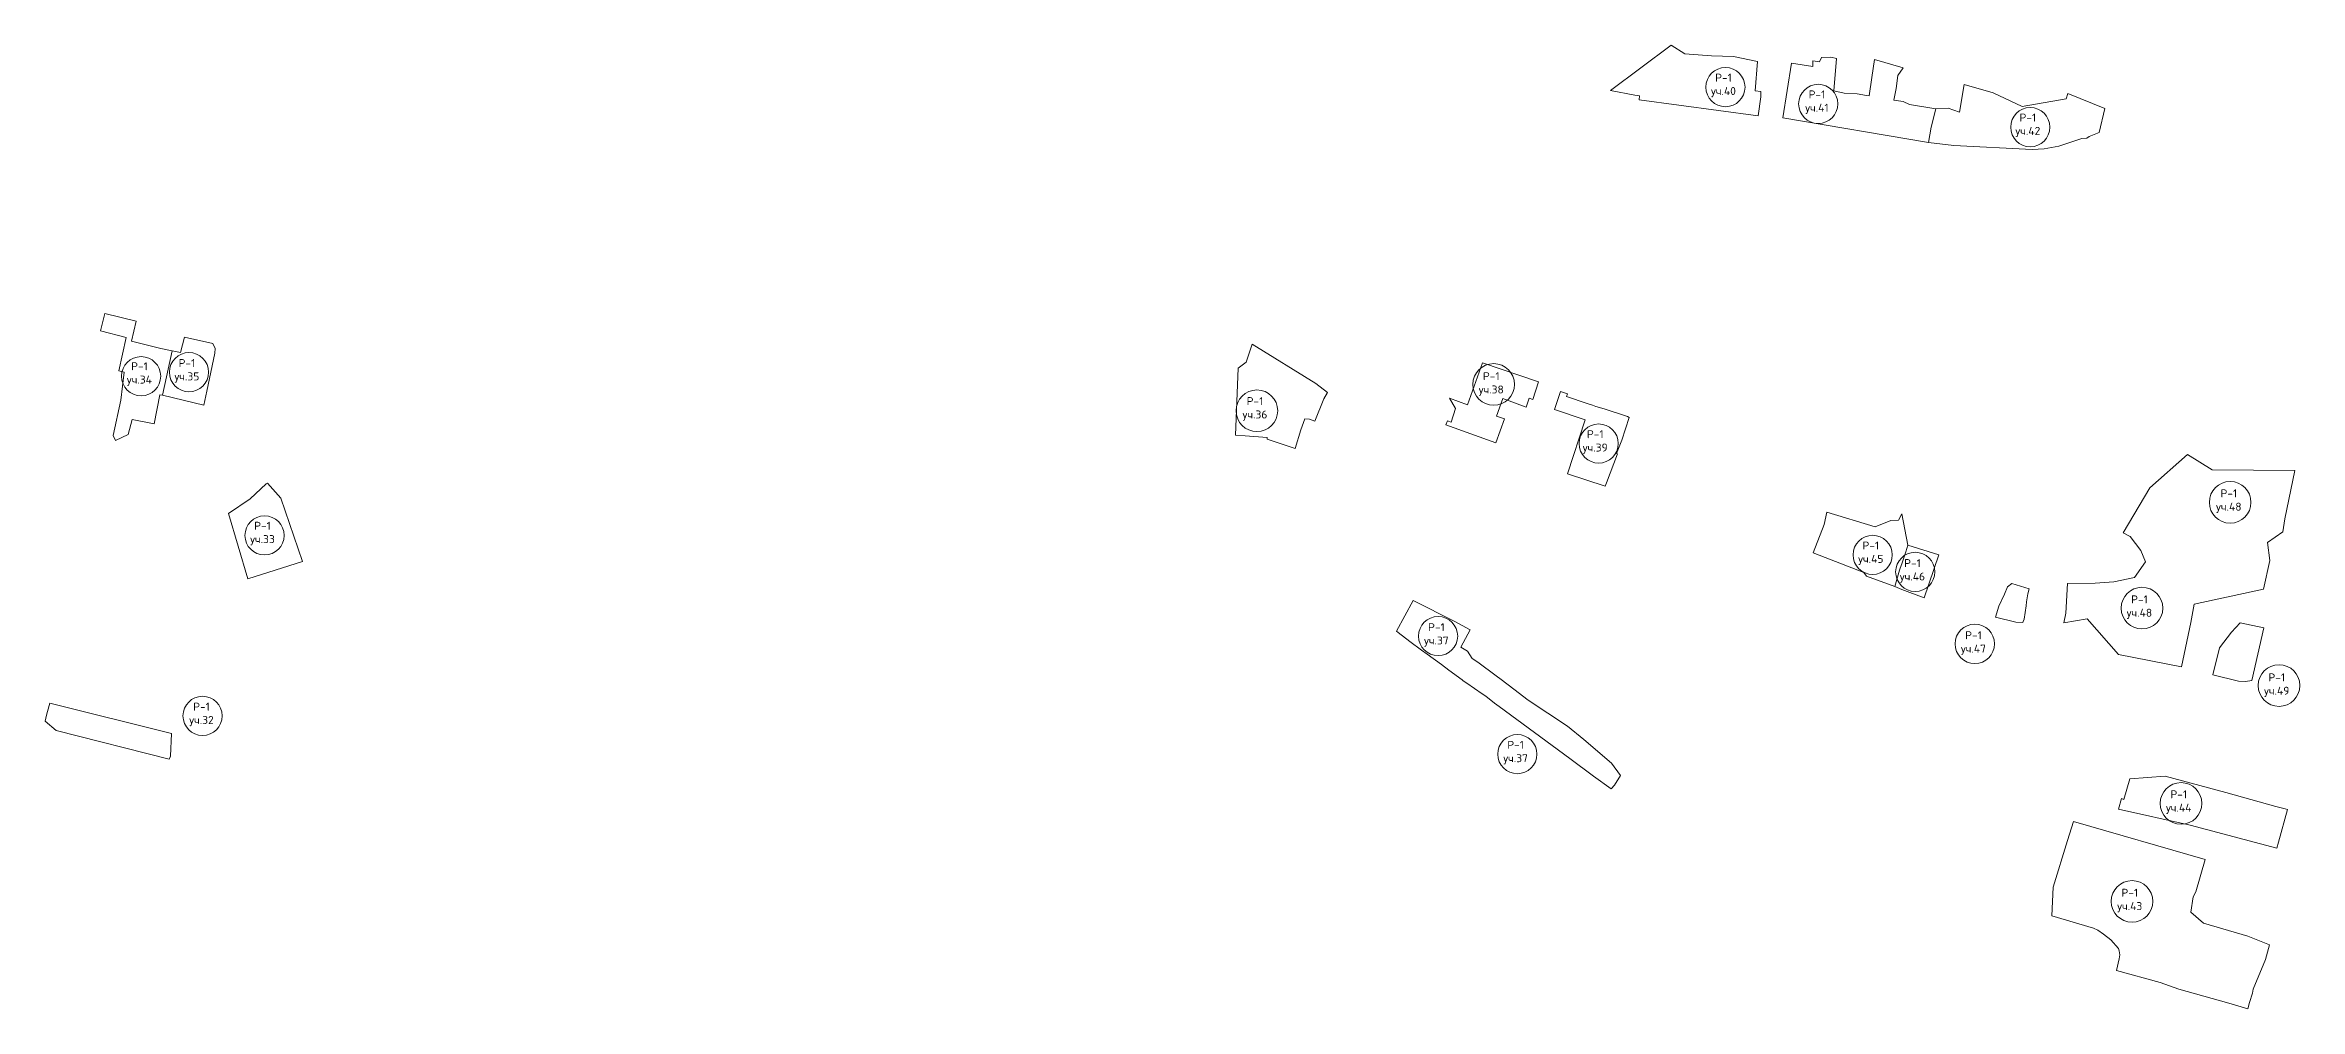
# Model space of a CAD drawing. Extents: x 1391777 to 1399541, y 355855 to 360598.
# Drawn here: x 1395806 to 1397647, y 359260 to 360047 of the extents above; entities that cross this region are included whole.
import ezdxf

# ---------------------------------------------------------------- set-up
doc = ezdxf.new("R2010")
doc.units = 0
doc.header["$MEASUREMENT"] = 0
doc.layers.add('Р-1', color=40, linetype='Continuous')
doc.styles.get("Standard").update_dxf_attribs({"font": 'simplex.shx'})

msp = doc.modelspace()

# ---------------------------------------------------------------- linework, layer by layer
at = {"layer": 'Р-1', "lineweight": 20}
for points in [[(1397204.6, 359989.7), (1397206.6, 360005), (1397206.8, 360009.5), (1397202, 360010.1), (1397204, 360033.9), (1397184.3, 360037.9), (1397166.4, 360038.7), (1397144.7, 360040.2), (1397133.4, 360047.3), (1397084, 360010.2), (1397103.9, 360006.4), (1397107.6, 360005.8), (1397107.3, 360002.7), (1397204.6, 359989.7)], [(1397343.6, 359967.8), (1397345.7, 359980.3), (1397349.7, 359995.3), (1397328.1, 359998.7), (1397323, 360001.2), (1397315.2, 360002.4), (1397317.3, 360012), (1397318.5, 360022.5), (1397322.9, 360028.8), (1397299.6, 360035.7), (1397297.4, 360020.9), (1397295.1, 360006), (1397293.1, 360006.2), (1397285.3, 360007.4), (1397274.8, 360008.2), (1397266.3, 360010), (1397268.4, 360036.3), (1397263.9, 360037.5), (1397256.3, 360037.3), (1397254.6, 360033.7), (1397249.3, 360034.4), (1397249.1, 360029.8), (1397231.8, 360032.5), (1397224.8, 359988), (1397343.6, 359967.8)], [(1397483, 359975.9), (1397487.6, 359995.6), (1397457.4, 360007.9), (1397455.9, 360003.5), (1397420, 359997.1), (1397396.4, 360008.3), (1397372.6, 360015.2), (1397369, 359992.6), (1397359.8, 359995.9), (1397349.7, 359995.3), (1397345.7, 359980.3), (1397343.6, 359967.8), (1397364.2, 359965.4), (1397428.3, 359962.1), (1397438.1, 359962.7), (1397450, 359964.9), (1397468.8, 359971), (1397472.9, 359971.4), (1397474.8, 359972.7), (1397483, 359975.9)], [(1395863.3, 359724.4), (1395873.7, 359729.4), (1395877, 359741.6), (1395895, 359738), (1395899.5, 359761.8), (1395901.8, 359761.3), (1395909.6, 359797.7), (1395900.3, 359799.6), (1395876.4, 359805.6), (1395880.2, 359821.8), (1395854.6, 359828.1), (1395851.2, 359814.1), (1395872.2, 359808.6), (1395866.1, 359781.3), (1395870.5, 359780.3), (1395867.7, 359757.3), (1395861.4, 359728.4), (1395863.3, 359724.4)], [(1395935.5, 359753.4), (1395938.1, 359764.6), (1395944.5, 359795.8), (1395944.9, 359799.5), (1395942.8, 359803.6), (1395919.6, 359808.8), (1395916.6, 359796.3), (1395909.6, 359797.7), (1395901.8, 359761.3), (1395935.5, 359753.4)], [(1396826.4, 359717.9), (1396831.1, 359733.1), (1396834.5, 359742.1), (1396838.2, 359741.9), (1396842.5, 359740.1), (1396849.9, 359758.5), (1396852.9, 359763.7), (1396843.5, 359770.9), (1396791.3, 359803), (1396786.4, 359788.4), (1396780, 359783.4), (1396777.9, 359728.7), (1396785.8, 359728.3), (1396803.7, 359726.8), (1396803.7, 359725.5), (1396826.4, 359717.9)], [(1396949.6, 359737.3), (1396990.4, 359722.6), (1396997.4, 359742), (1396990.9, 359744.4), (1396996, 359758.6), (1397015, 359751.7), (1397017.5, 359759), (1397020.6, 359758), (1397025.1, 359772.2), (1396979.4, 359787.9), (1396967.3, 359753.5), (1396952.4, 359759), (1396957.3, 359750.5), (1396954, 359739.5), (1396951, 359740.4), (1396949.6, 359737.3)], [(1397049, 359697.2), (1397079.7, 359687.1), (1397080.6, 359689.9), (1397089.6, 359713.5), (1397088.9, 359713.8), (1397093.1, 359724.7), (1397099.2, 359743.3), (1397097.9, 359743.9), (1397078.7, 359750.3), (1397072.1, 359752.3), (1397069.2, 359753.3), (1397064.8, 359754.7), (1397048.1, 359760.4), (1397048.8, 359762.6), (1397043.2, 359764.4), (1397038.3, 359749.7), (1397063.3, 359741.3), (1397049, 359697.2)], [(1397560.5, 359590.7), (1397617.1, 359603), (1397622.2, 359626.4), (1397620.4, 359641.2), (1397633, 359649.7), (1397634.5, 359660.4), (1397642.7, 359700), (1397575.1, 359700.4), (1397555.1, 359712.9), (1397524.3, 359685.8), (1397502.5, 359649.1), (1397508.3, 359645.9), (1397517.1, 359634.6), (1397520.8, 359625.3), (1397511.7, 359612.4), (1397495, 359608.9), (1397479.7, 359607.9), (1397457, 359607.6), (1397455.8, 359583.5), (1397454.2, 359575.5), (1397473.1, 359578.9), (1397498.6, 359549.6), (1397550.1, 359539.5), (1397557.7, 359575.9), (1397560.5, 359590.7)], [(1396016, 359625.7), (1395998.4, 359677.4), (1395987.6, 359689.7), (1395986.5, 359689), (1395973.4, 359676.9), (1395955.6, 359664.8), (1395971.5, 359611.3), (1396016, 359625.7)], [(1397316.2, 359605.1), (1397316.6, 359607), (1397320, 359618.6), (1397320.5, 359620.2), (1397321.1, 359621.5), (1397322.1, 359624.5), (1397325.2, 359633.6), (1397326.6, 359638.8), (1397321.9, 359664.5), (1397319, 359659.4), (1397312.8, 359659.2), (1397300.1, 359653.9), (1397260.7, 359666), (1397258.4, 359655.9), (1397249.5, 359632.7), (1397290.9, 359616.7), (1397292.9, 359613.7), (1397316.2, 359605.1)], [(1397316.2, 359605.1), (1397321.9, 359602.8), (1397340.2, 359596), (1397352, 359631), (1397326.6, 359638.8), (1397325.2, 359633.6), (1397322.1, 359624.5), (1397321.1, 359621.5), (1397320.5, 359620.2), (1397320, 359618.6), (1397316.6, 359607), (1397316.2, 359605.1)], [(1397398.2, 359580.2), (1397414.9, 359576.1), (1397420.7, 359575.8), (1397420.9, 359576.7), (1397421.6, 359578.5), (1397423.4, 359589.5), (1397423.5, 359592.6), (1397424.8, 359599.1), (1397425.7, 359603.2), (1397411.7, 359607.5), (1397408.1, 359605), (1397405.7, 359599), (1397401, 359589.2), (1397398.2, 359580.2)], [(1397084.6, 359440), (1397087.2, 359442.9), (1397092.2, 359450.9), (1397084.7, 359460.9), (1397062.2, 359480.1), (1397049, 359491.2), (1397016.8, 359512.4), (1397005, 359521.2), (1396994.7, 359529.3), (1396990.5, 359532.1), (1396975.7, 359543.3), (1396971.1, 359546.5), (1396967.2, 359552.4), (1396961.7, 359555.6), (1396969.3, 359569.7), (1396957, 359576.6), (1396922.8, 359593.7), (1396909.3, 359568.7), (1396910.5, 359567.5), (1396920.1, 359560.3), (1396929.7, 359553.2), (1396934.2, 359550), (1396945.9, 359541.6), (1396952, 359536.9), (1396962.8, 359528.9), (1396963.8, 359528.2), (1396966.8, 359526.1), (1396973, 359521.8), (1396979.1, 359517.6), (1396982.1, 359515.5), (1396989.4, 359509.8), (1396993, 359507.2), (1397050.7, 359464.7), (1397070, 359450.3), (1397084.6, 359440)], [(1397575.7, 359533.1), (1397596.7, 359527.8), (1397602.5, 359527.6), (1397607.5, 359528.4), (1397617.4, 359571.4), (1397598, 359575.6), (1397590.9, 359567.9), (1397581.2, 359555), (1397575.7, 359533.1)], [(1395907.3, 359464.1), (1395908.3, 359466.5), (1395909.2, 359485.2), (1395809.7, 359510), (1395809.3, 359508), (1395807.1, 359500.1), (1395805.9, 359495.1), (1395815, 359487.6), (1395907.3, 359464.1)], [(1397557.2, 359410.3), (1397628, 359391.5), (1397629.3, 359396.4), (1397636.6, 359423), (1397634.9, 359423.5), (1397627.2, 359425.6), (1397586.4, 359436.8), (1397536.9, 359450.3), (1397508.1, 359448.1), (1397503.2, 359431.3), (1397501.1, 359432), (1397498.6, 359423.4), (1397557.2, 359410.3)], [(1397569.6, 359382.2), (1397462.1, 359413.2), (1397457.1, 359397.8), (1397445.3, 359359.7), (1397444.3, 359336.3), (1397478.2, 359326.1), (1397481.8, 359324.4), (1397486.5, 359321.3), (1397492.4, 359316.5), (1397498.8, 359309.4), (1397499.4, 359307.6), (1397499.8, 359304.3), (1397499.3, 359301), (1397497.2, 359291.6), (1397532.8, 359281.8), (1397547.9, 359276.4), (1397588.7, 359264.9), (1397604.3, 359260.2), (1397605.8, 359265.4), (1397608, 359273.1), (1397608.8, 359276.3), (1397618.7, 359300.5), (1397621.9, 359312.6), (1397604.3, 359319.6), (1397568.1, 359330.1), (1397557.9, 359339.3), (1397559.8, 359351.8), (1397562, 359355.7), (1397569.6, 359382.2)]]:
    msp.add_lwpolyline(points, dxfattribs=at)
at = {"layer": 'Р-1', "lineweight": 0}
for centre, radius in [((1397177.8, 360013), 16), ((1397253.6, 359999.3), 16), ((1397426.7, 359980.3), 16), ((1395884.3, 359776.9), 16), ((1395923.4, 359780.2), 16), ((1396988.6, 359770.2), 17), ((1396795.3, 359748.7), 17), ((1397074.3, 359721.9), 16), ((1397589.9, 359673.9), 17), ((1395985.1, 359646.9), 16), ((1397298, 359631), 16), ((1397332.8, 359617.1), 16), ((1397517.9, 359587.5), 17), ((1396943.2, 359564.7), 16), ((1397381.4, 359558.3), 16.1), ((1397629.8, 359524.3), 17), ((1395934.5, 359499.5), 16), ((1397007.9, 359468.3), 16), ((1397549.8, 359428), 17), ((1397509.8, 359348), 17)]:
    msp.add_circle(centre, radius, dxfattribs=at)

# ---------------------------------------------------------------- texts
at = {"layer": 'Р-1', "char_height": 6.53, "width": 6.533, "attachment_point": 2}
for s, insert in [('Р-1\\Pуч.40', (1397176.2, 360024)), ('Р-1\\Pуч.41', (1397252.5, 360010.3)), ('Р-1\\Pуч.42', (1397424.7, 359991.4)), ('Р-1\\Pуч.35', (1395921.7, 359790.9)), ('Р-1\\Pуч.34', (1395882.9, 359788.3)), ('Р-1\\Pуч.38', (1396986.6, 359780.2)), ('Р-1\\Pуч.36', (1396793.7, 359759.8)), ('Р-1\\Pуч.39', (1397071.5, 359732.8)), ('Р-1\\Pуч.48', (1397588.8, 359684.5)), ('Р-1\\Pуч.33', (1395983.4, 359658)), ('Р-1\\Pуч.45', (1397296.5, 359641.9)), ('Р-1\\Pуч.46', (1397330.5, 359627.5)), ('Р-1\\Pуч.48', (1397515.8, 359597.9)), ('Р-1\\Pуч.37', (1396941.8, 359575.2)), ('Р-1\\Pуч.47', (1397380.3, 359568.6)), ('Р-1\\Pуч.49', (1397627.9, 359534.2)), ('\\pxqc;Р-1\\Pуч.32', (1395933.6, 359510.3)), ('Р-1\\Pуч.37', (1397006.5, 359479.1)), ('Р-1\\Pуч.44', (1397547.9, 359438.7)), ('Р-1\\Pуч.43', (1397507.9, 359358.3))]:
    msp.add_mtext(s, dxfattribs=dict(at, insert=insert))

doc.saveas('drawing.dxf')
